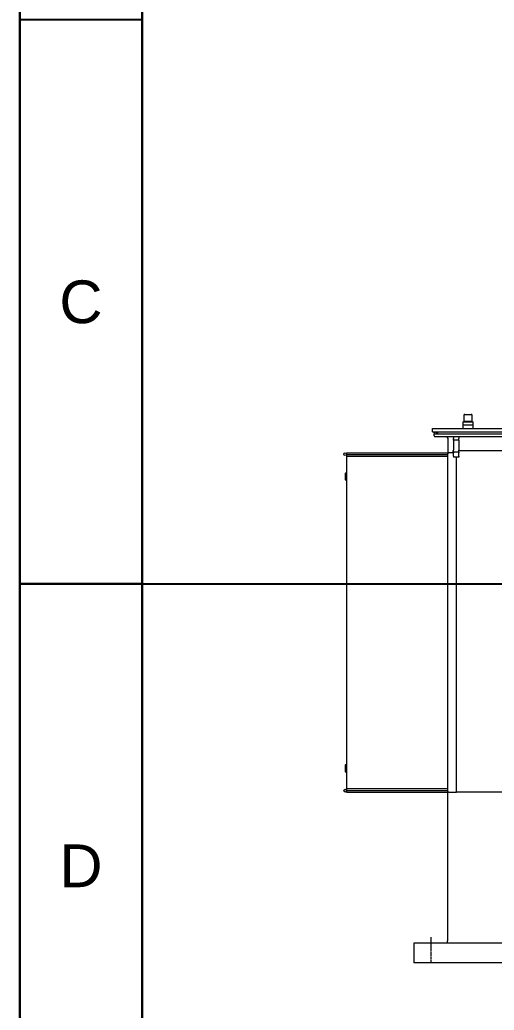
# Model space of a CAD drawing. Header units: millimetres. Extents: x 51507 to 66627, y -17810 to -7118.
# Drawn here: x 51507 to 52904, y -13721 to -10802 of the extents above; entities that cross this region are included whole.
import ezdxf
from ezdxf.enums import TextEntityAlignment as Align

# ---------------------------------------------------------------- set-up
doc = ezdxf.new("R2010")
doc.units = ezdxf.units.MM
doc.header["$LTSCALE"] = 10
doc.linetypes.add('CENTER2', pattern=[1.125, 0.75, -0.125, 0.125, -0.125])
doc.layers.get('Defpoints').update_dxf_attribs({"lineweight": 25})
for name, color, linetype, lineweight in [('1', 4, 'Continuous', 30), ('2', 3, 'Continuous', 25), ('中心线', 1, 'CENTER2', 18), ('粗实线', 4, 'Continuous', 18)]:
    doc.layers.add(name, color=color, linetype=linetype, lineweight=lineweight)
doc.styles.get("Standard").update_dxf_attribs({"font": ''})
doc.styles.get('Standard').set_extended_font_data('arial')

msp = doc.modelspace()

# ---------------------------------------------------------------- linework, layer by layer
at = {"layer": '1'}
msp.add_lwpolyline([(51507.409, -7118.116), (66627.409, -7118.116), (66627.409, -17810.116), (51507.409, -17810.116)], close=True, dxfattribs=at)
at = {"layer": '2'}
for p, q in [((51867.409, -10802.116), (51507.409, -10802.116)), ((51867.409, -12464.116), (51507.409, -12464.116))]:
    msp.add_line(p, q, dxfattribs=at)
msp.add_lwpolyline([(51867.409, -7478.116), (66267.409, -7478.116), (66267.409, -17450.116), (51867.409, -17450.116)], close=True, dxfattribs=at)
at = {"layer": 'Defpoints'}
for p, q in [((51867.409, -7118.116), (51867.409, -17810.116)), ((51507.409, -12464.113), (66627.409, -12464.113))]:
    msp.add_line(p, q, dxfattribs=at)
at = {"layer": '中心线'}
msp.add_line((52717.409, -13505.785), (52717.409, -13580.704), dxfattribs=at)
at = {"layer": '粗实线'}
for p, q in [((52817.909, -11964.704), (52836.909, -11964.704)), ((52812.409, -11986.704), (52812.409, -11996.704)), ((52812.409, -11986.704), (52842.409, -11986.704)), ((52814.909, -11967.704), (52814.909, -11984.704)), ((52814.909, -11984.704), (52839.909, -11984.704)), ((52817.409, -11984.704), (52817.409, -11986.704)), ((52837.409, -11986.704), (52837.409, -11984.704)), ((52839.909, -11984.704), (52839.909, -11967.704)), ((52842.409, -11996.704), (52842.409, -11986.704)), ((52722.409, -12016.704), (52722.409, -12006.704)), ((52722.409, -12006.704), (54612.409, -12006.704)), ((52722.409, -12016.704), (54612.409, -12016.704)), ((52727.409, -12028.034), (52727.409, -12022.704)), ((54607.409, -12022.704), (52727.409, -12022.704)), ((52737.409, -12016.704), (52737.409, -12022.704)), ((52812.409, -11996.704), (52812.409, -12004.704)), ((52842.409, -11996.704), (52812.409, -11996.704)), ((52842.409, -12004.704), (52842.409, -11996.704)), ((54604.739, -12030.704), (52730.079, -12030.704)), ((52769.409, -12077.704), (52769.409, -12038.704)), ((52784.409, -12030.704), (52784.409, -12035.704)), ((52784.409, -12040.704), (52784.409, -12035.704)), ((52800.409, -12040.704), (52784.409, -12040.704)), ((52784.409, -12040.704), (52784.409, -12070.704)), ((52800.409, -12030.704), (52800.409, -12035.704)), ((52800.409, -12040.704), (52800.409, -12035.704)), ((52800.409, -12040.704), (52800.409, -12070.704)), ((52469.409, -12077.704), (52768.209, -12077.704)), ((52469.409, -12077.704), (52469.409, -12082.704)), ((52768.209, -12077.704), (52770.609, -12077.704)), ((52768.209, -13077.704), (52768.209, -12077.704)), ((52784.409, -12077.704), (52770.609, -12077.704)), ((52782.409, -12072.137), (52782.409, -12077.704)), ((52784.409, -12072.137), (52782.409, -12072.137)), ((52784.409, -12075.704), (52784.409, -12070.704)), ((52800.409, -12075.704), (52784.409, -12075.704)), ((52784.409, -12078.273), (52784.409, -12075.704)), ((52784.409, -12088.401), (52784.409, -12078.273)), ((52800.409, -12075.704), (52800.409, -12070.704)), ((54534.409, -12072.137), (52800.409, -12072.137)), ((52800.409, -12075.704), (52800.409, -12078.273)), ((52800.409, -12088.401), (52800.409, -12078.273)), ((52469.409, -12082.704), (52768.209, -12082.704)), ((52469.409, -12082.704), (52469.409, -12087.649)), ((52469.409, -12087.649), (52469.409, -13067.758)), ((52469.409, -12087.649), (52768.209, -12087.649)), ((52784.409, -12088.401), (52784.409, -12090.704)), ((52800.409, -12090.704), (52784.409, -12090.704)), ((52793.209, -13077.704), (52793.209, -12090.704)), ((52800.409, -12088.401), (52800.409, -12090.704)), ((52466.409, -12137.704), (52465.356, -12137.704)), ((52465.356, -12137.704), (52465.356, -12157.704)), ((52466.409, -12137.704), (52469.409, -12137.704)), ((52466.409, -12157.704), (52466.409, -12137.704)), ((52465.356, -12157.704), (52466.409, -12157.704)), ((52466.409, -12157.704), (52469.409, -12157.704)), ((52466.409, -12997.704), (52465.356, -12997.704)), ((52465.356, -12997.704), (52465.356, -13017.704)), ((52466.409, -12997.704), (52469.409, -12997.704)), ((52466.409, -13017.704), (52466.409, -12997.704)), ((52465.356, -13017.704), (52466.409, -13017.704)), ((52466.409, -13017.704), (52469.409, -13017.704)), ((52469.409, -13067.758), (52767.409, -13067.758)), ((52469.409, -13067.758), (52469.409, -13072.704)), ((52469.409, -13072.704), (52767.409, -13072.704)), ((52469.409, -13072.704), (52469.409, -13077.704)), ((52767.409, -13065.704), (52767.409, -13515.967)), ((52768.209, -13065.704), (52767.409, -13065.704)), ((52469.409, -13077.704), (52767.409, -13077.704)), ((52770.609, -13077.704), (52768.209, -13077.704)), ((52770.609, -13077.704), (52793.209, -13077.704)), ((52793.209, -13077.137), (54541.609, -13077.137)), ((52667.409, -13522.704), (52667.409, -13580.704)), ((52767.409, -13522.704), (52667.409, -13522.704)), ((52767.409, -13522.704), (52767.409, -13515.967)), ((53105.409, -13522.704), (52767.409, -13522.704)), ((54667.409, -13580.704), (52667.409, -13580.704))]:
    msp.add_line(p, q, dxfattribs=at)
for centre, radius in [((52730.409, -12019.704), 3), ((52465.409, -12081.704), 4), ((52465.409, -13073.704), 4)]:
    msp.add_circle(centre, radius, dxfattribs=at)
for centre, radius, start, end in [((52817.909, -11967.704), 3, 90, 180), ((52836.909, -11967.704), 3, 0, 90), ((52814.409, -12004.704), 2, 180, 270), ((52840.409, -12004.704), 2, 270, 0), ((52730.079, -12028.034), 2.67, 180, 270), ((52761.409, -12038.704), 8, 0, 90)]:
    msp.add_arc(centre, radius, start, end, dxfattribs=at)
for points, knots in [([(52784.767, -12075.704), (52784.698, -12075.958), (52784.468, -12076.797), (52784.433, -12077.667), (52784.409, -12078.273)], [0, 0, 0, 0, 0.78946268, 2.60206696, 2.60206696, 2.60206696, 2.60206696]), ([(52800.409, -12078.273), (52800.385, -12077.68), (52800.351, -12076.81), (52800.122, -12075.971), (52800.049, -12075.704)], [0, 0, 0, 0, 1.77297403, 2.60241619, 2.60241619, 2.60241619, 2.60241619])]:
    msp.add_open_spline(points, degree=3, knots=knots, dxfattribs=at)

# ---------------------------------------------------------------- texts
at = {"layer": '2'}
for s, p in [('C', (51687.409, -11633.116)), ('D', (51687.409, -13295.116))]:
    msp.add_text(s, height=126, dxfattribs=at).set_placement(p, align=Align.MIDDLE_CENTER)

doc.saveas('drawing.dxf')
